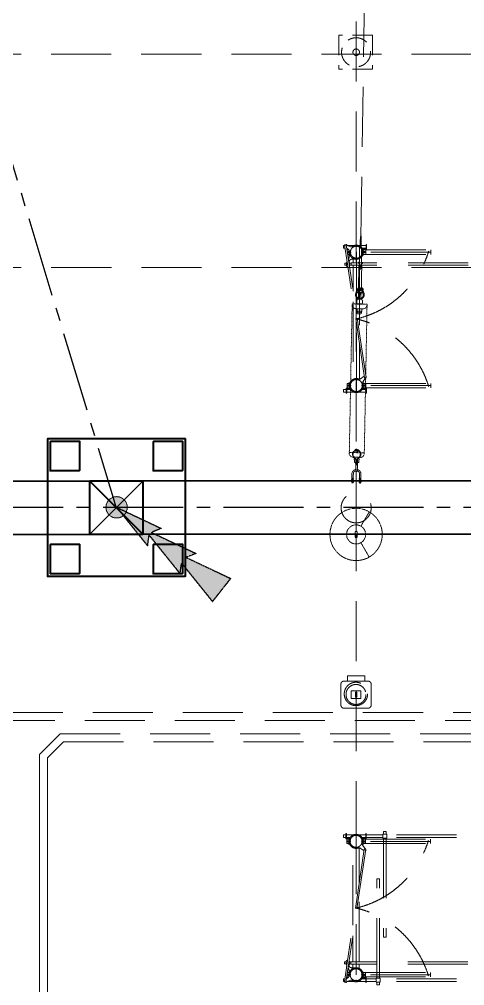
# Model space of a CAD drawing. Header units: millimetres. Extents: x 37084 to 180780, y -153145 to -16322.
# Drawn here: x 130868 to 139215, y -60704 to -42589 of the extents above; entities that cross this region are included whole.
import ezdxf

# ---------------------------------------------------------------- set-up
doc = ezdxf.new("R2010")
doc.units = ezdxf.units.MM
doc.header["$MEASUREMENT"] = 0
for name, pattern in [('CENTER2', [1.125, 0.75, -0.125, 0.125, -0.125]), ('DASHED2', [0.375, 0.25, -0.125]), ('HIDDEN', [0.375, 0.25, -0.125])]:
    doc.linetypes.add(name, pattern=pattern)
for name, color, linetype in [('1_Day dan', 5, 'Continuous'), ('1_Tuonglai', 6, 'HIDDEN'), ('DCL 3P-2ES', 7, 'Continuous'), ('Muong cap GD nay', 3, 'Continuous'), ('Muong cap tuong lai', 6, 'HIDDEN')]:
    doc.layers.add(name, color=color, linetype=linetype)
for name, color, linetype, lineweight in [('1_DayCS', 30, 'CENTER2', 25), ('1_KimCS', 30, 'CENTER2', 25), ('POST', 5, 'Continuous', 35)]:
    doc.layers.add(name, color=color, linetype=linetype, lineweight=lineweight)

# ---------------------------------------------------------------- blocks, each defined once
blk = doc.blocks.new('X220 NC')
at = {"color": 0, "linetype": 'ByBlock', "lineweight": -2, "ltscale": 4500}
for p, q in [((3752640, -136418), (3751640, -137418)), ((3751640, -136418), (3752640, -137418)), ((3751640, -153418), (3751640, -137418)), ((3752640, -153418), (3752640, -137418)), ((3752640, -153418), (3751640, -154418)), ((3751640, -153418), (3752640, -154418))]:
    blk.add_line(p, q, dxfattribs=at)
for points in [[(3753431, -138209), (3750849, -138209), (3750849, -135627), (3753431, -135627)], [(3750899, -135677), (3751449, -135677), (3751449, -136227), (3750899, -136227)], [(3753381, -135677), (3752831, -135677), (3752831, -136227), (3753381, -136227)], [(3751640, -137418), (3752640, -137418), (3752640, -136418), (3751640, -136418)], [(3752640, -137418), (3751640, -137418), (3751640, -136418), (3752640, -136418)], [(3750899, -138159), (3751449, -138159), (3751449, -137609), (3750899, -137609)], [(3753381, -138159), (3752831, -138159), (3752831, -137609), (3753381, -137609)], [(3753431, -152627), (3750849, -152627), (3750849, -155209), (3753431, -155209)], [(3750899, -152677), (3751449, -152677), (3751449, -153227), (3750899, -153227)], [(3753381, -152677), (3752831, -152677), (3752831, -153227), (3753381, -153227)], [(3751640, -154418), (3752640, -154418), (3752640, -153418), (3751640, -153418)], [(3751640, -153418), (3752640, -153418), (3752640, -154418), (3751640, -154418)], [(3752640, -153418), (3751640, -153418), (3751640, -154418), (3752640, -154418)], [(3750899, -155159), (3751449, -155159), (3751449, -154609), (3750899, -154609)], [(3753381, -155159), (3752831, -155159), (3752831, -154609), (3753381, -154609)]]:
    blk.add_lwpolyline(points, close=True, dxfattribs=at)
blk = doc.blocks.new('DAY')
at = {"lineweight": 20}
h = blk.add_hatch(color=0, dxfattribs=at)
edge = h.paths.add_edge_path()
edge.add_arc((0, 0), 200, 0, 360)
at = {"color": 0, "lineweight": 20}
blk.add_circle((0, 0), 200, dxfattribs=at)
blk = doc.blocks.new('ROD')
at = {"layer": '1_KimCS'}
h = blk.add_hatch(dxfattribs=at)
h.set_pattern_fill('ANGLE', color=6)
h.set_pattern_definition([(0, (0, 0), (0, 6.985), [5.08, -1.905]), (90, (0, 0), (-6.985, 4e-16), [5.08, -1.905])])
h.paths.add_polyline_path([(747, 1420), (1021, 2304), (1498, 2027), (865, 1351), (1065, 1351), (432, 676), (633, 676), (0, 0), (274, 884), (374, 710), (648, 1594)])
at = {"layer": '1_KimCS', "flags": 128}
for points in [[(747, 1420), (1021, 2304), (1498, 2027)], [(865, 1351), (1498, 2027), (1498, 2027)], [(374, 710), (648, 1594), (747, 1420)], [(432, 676), (1065, 1351), (865, 1351)], [(0, 0), (274, 884), (374, 710)], [(0, 0), (633, 676), (432, 676)]]:
    blk.add_lwpolyline(points, dxfattribs=at)
blk = doc.blocks.new('DCL 220kV 3 PHA 2l TD')
at = {"color": 0, "linetype": 'ByBlock', "lineweight": -2, "ltscale": 4500}
for p, q in [((367864, 19075), (367864, 15727)), ((367906, 19075), (367906, 15727)), ((365481, 18858), (365481, 15870)), ((365531, 18858), (365531, 15870)), ((368181, 18858), (368181, 15740)), ((368231, 18858), (368231, 15740)), ((365564, 15466), (365564, 16688)), ((365564, 16688), (365648, 16688)), ((365606, 16688), (365606, 15121)), ((365648, 15466), (365648, 16688)), ((368064, 15466), (368064, 16688)), ((368064, 16688), (368148, 16688)), ((368106, 16688), (368106, 15121)), ((368148, 15466), (368148, 16688)), ((365419, 15857), (365469, 15857)), ((365419, 15807), (365419, 15857)), ((365419, 15807), (365469, 15807)), ((365544, 15870), (365469, 15870)), ((365469, 15795), (365469, 15870)), ((365544, 15795), (365469, 15795)), ((365481, 15795), (365481, 15482)), ((365531, 15795), (365531, 15482)), ((365544, 15795), (365544, 15870)), ((365544, 15857), (367401, 15857)), ((365544, 15807), (367401, 15807)), ((367401, 15807), (367401, 15857)), ((366311, 15677), (366311, 15727)), ((368169, 15727), (366311, 15727)), ((368169, 15677), (366311, 15677)), ((367864, 15677), (367864, 15195)), ((367906, 15677), (367906, 15195)), ((368169, 15665), (368169, 15740)), ((368169, 15740), (368244, 15740)), ((368169, 15665), (368244, 15665)), ((368181, 15665), (368181, 15482)), ((368231, 15665), (368231, 15482)), ((368244, 15665), (368244, 15740)), ((368294, 15727), (368244, 15727)), ((368294, 15677), (368244, 15677)), ((368294, 15677), (368294, 15727)), ((365461, 15482), (365556, 15482)), ((365461, 15472), (365461, 15482)), ((365461, 15472), (365546, 15472)), ((365481, 15472), (365481, 15335)), ((365531, 15472), (365531, 15400)), ((365546, 15472), (365546, 15409)), ((365556, 15482), (365556, 15414)), ((365566, 15432), (365556, 15432)), ((365556, 15432), (365556, 15414)), ((365564, 15466), (365648, 15466)), ((365564, 15466), (365564, 15432)), ((365566, 15432), (365566, 15417)), ((365588, 15441), (365627, 15441)), ((365588, 15441), (365627, 15441)), ((365646, 15432), (365656, 15432)), ((365646, 15432), (365646, 15417)), ((365646, 15432), (365656, 15432)), ((365648, 15466), (365648, 15432)), ((365656, 15432), (365656, 15414)), ((365684, 15417), (365753, 15465)), ((365733, 15369), (365782, 15440)), ((365750, 15445), (365755, 15475)), ((365750, 15445), (367885, 15125)), ((365755, 15475), (367885, 15155)), ((368066, 15432), (368056, 15432)), ((368056, 15432), (368056, 15414)), ((368064, 15466), (368064, 15432)), ((368064, 15466), (368148, 15466)), ((368066, 15432), (368066, 15417)), ((368088, 15441), (368127, 15441)), ((368088, 15441), (368127, 15441)), ((368146, 15432), (368156, 15432)), ((368146, 15432), (368146, 15417)), ((368148, 15466), (368148, 15432)), ((368251, 15482), (368156, 15482)), ((368156, 15482), (368156, 15414)), ((368156, 15432), (368156, 15414)), ((368251, 15472), (368166, 15472)), ((368166, 15472), (368166, 15409)), ((368181, 15472), (368181, 15400)), ((368231, 15472), (368231, 15335)), ((368251, 15472), (368251, 15482)), ((365471, 15291), (368106, 15291)), ((365481, 15247), (365481, 15110)), ((367177, 15231), (365725, 15231)), ((366377, 15351), (365727, 15351)), ((367864, 15351), (366579, 15351)), ((367864, 15231), (367379, 15231)), ((367988, 15351), (367906, 15351)), ((367974, 15231), (367906, 15231)), ((367974, 15203), (367974, 15237)), ((367980, 15250), (367978, 15248)), ((368231, 15247), (368231, 15123)), ((365461, 15110), (365546, 15110)), ((365461, 15110), (365461, 15100)), ((365461, 15100), (365556, 15100)), ((365481, 15100), (365481, 15053)), ((365531, 15053), (365481, 15053)), ((365531, 15182), (365531, 15110)), ((365531, 15100), (365531, 15053)), ((365546, 15110), (365546, 15173)), ((365556, 15100), (365556, 15168)), ((365566, 15150), (365556, 15150)), ((365564, 15116), (365564, 15150)), ((365564, 15116), (365648, 15116)), ((365566, 15150), (365566, 15165)), ((365588, 15141), (365627, 15141)), ((365588, 15141), (365627, 15141)), ((365588, 15141), (365627, 15141)), ((365646, 15150), (365646, 15165)), ((365646, 15150), (365656, 15150)), ((365646, 15150), (365656, 15150)), ((365648, 15116), (365648, 15150)), ((365656, 15150), (365656, 15168)), ((367840, 15119), (367840, 15132)), ((367868, 15165), (367854, 15165)), ((367868, 15105), (367854, 15105)), ((367906, 15195), (367864, 15195)), ((367867, 15195), (367867, 15165)), ((367867, 15105), (367867, 15075)), ((367902, 15075), (367867, 15075)), ((367902, 15165), (367868, 15165)), ((367902, 15105), (367868, 15105)), ((367885, 15155), (368247, 15101)), ((367885, 15125), (368243, 15071)), ((367902, 15195), (367902, 15165)), ((367910, 15165), (367902, 15165)), ((367902, 15105), (367902, 15075)), ((367910, 15105), (367902, 15105)), ((367956, 15149), (367910, 15165)), ((367940, 15117), (367910, 15105)), ((367962, 15175), (367941, 15154)), ((367990, 15147), (367984, 15140)), ((368019, 15158), (368106, 15158)), ((368064, 15128), (368064, 15158)), ((368088, 15141), (368127, 15141)), ((368088, 15141), (368127, 15141)), ((368088, 15141), (368127, 15141)), ((368148, 15116), (368148, 15151)), ((368150, 15149), (368184, 15110)), ((368156, 15114), (368156, 15142)), ((368166, 15113), (368166, 15130)), ((368181, 15080), (368181, 15053)), ((368181, 15053), (368231, 15053)), ((368209, 15184), (368239, 15102)), ((368231, 15073), (368231, 15053)), ((368251, 15110), (368236, 15110)), ((368243, 15071), (368247, 15101)), ((368251, 15100), (368247, 15100)), ((368251, 15110), (368251, 15100))]:
    blk.add_line(p, q, dxfattribs=at)
for centre, radius in [((365606, 15291), 112), ((365606, 15441), 12), ((365606, 15403), 9), ((368106, 15291), 112), ((368106, 15441), 12), ((368106, 15403), 9), ((365494, 15291), 9), ((365719, 15291), 9), ((367994, 15291), 9), ((368219, 15291), 9), ((365606, 15141), 12), ((365606, 15178), 9), ((368106, 15141), 12), ((368106, 15178), 9)]:
    blk.add_circle(centre, radius, dxfattribs=at)
at = {"color": 2, "linetype": 'HIDDEN', "lineweight": 15, "ltscale": 4500}
for centre, start, end in [((365048, 14870), 13.098, 73.1314), ((368665, 14870), 106.8686, 166.902)]:
    blk.add_arc(centre, 1857, start, end, dxfattribs=at)
at = {"color": 0, "linetype": 'ByBlock', "lineweight": -2, "ltscale": 4500}
for centre, radius, start, end in [((365606, 15291), 132, 68.1391, 21.8608), ((365667, 15442), 30, 248.1391, 304.6296), ((365772, 15457), 17.5, 50.4684, 112.4745), ((368106, 15291), 132, 0, 180), ((365757, 15351), 30, 145.3704, 201.8608), ((368106, 15291), 132, 180, 277.3609), ((367989, 15237), 15, 135, 180), ((368106, 15291), 132, 323.6392, 0), ((367854, 15119), 14, 180, 270), ((367854, 15151), 14, 90, 135.0772), ((367951, 15135), 14, 35.5852, 69.8029), ((367934, 15203), 40, 315, 0), ((368019, 15118), 40, 90, 135), ((368127, 15130), 30, 40.8704, 97.3609), ((368237, 15195), 30, 143.6392, 200.1296), ((368225, 15089), 17.5, 230.4697, 292.4739)]:
    blk.add_arc(centre, radius, start, end, dxfattribs=at)
blk = doc.blocks.new('CVT 220kV')
at = {"color": 0, "linetype": 'ByBlock', "lineweight": -2, "ltscale": 4500}
for p, q in [((526187, 6559), (526574, 6559)), ((526029, 6438), (526029, 6112)), ((526127, 6438), (526029, 6438)), ((526127, 6051), (526127, 6498)), ((526309, 6364), (526308, 6363)), ((526308, 6186), (526308, 6363)), ((526309, 6364), (526453, 6364)), ((526453, 6363), (526453, 6364)), ((526453, 6363), (526453, 6186)), ((526635, 6498), (526635, 6051)), ((526309, 6185), (526308, 6186)), ((526453, 6185), (526309, 6185)), ((526331, 6287), (526331, 6286)), ((526331, 6287), (526429, 6287)), ((526331, 6264), (526331, 6286)), ((526331, 6264), (526331, 6264)), ((526429, 6264), (526331, 6264)), ((526429, 6286), (526429, 6287)), ((526429, 6286), (526429, 6264)), ((526429, 6264), (526429, 6264)), ((526453, 6186), (526453, 6185)), ((526029, 6112), (526127, 6112)), ((526574, 5990), (526187, 5990))]:
    blk.add_line(p, q, dxfattribs=at)
for centre, radius in [((526367, 6273), 219), ((526377, 6274), 187)]:
    blk.add_circle(centre, radius, dxfattribs=at)
for centre, start, end in [((526187, 6498), 90, 180), ((526574, 6498), 0, 90), ((526187, 6051), 180, 270), ((526574, 6051), 270, 0)]:
    blk.add_arc(centre, 60.5, start, end, dxfattribs=at)
blk.add_point((526377, 6274), dxfattribs=at)
blk = doc.blocks.new('CSV220')
at = {"color": 0, "linetype": 'ByBlock', "lineweight": -2}
for p, q in [((532542, 22392), (532280, 22544)), ((532853, 22391), (533116, 22544)), ((532642, 22281), (532642, 22322)), ((532642, 22322), (532643, 22322)), ((532643, 22322), (532752, 22322)), ((532697, 22322), (532697, 22281)), ((532752, 22322), (532752, 22322)), ((532752, 22281), (532752, 22322)), ((532642, 22281), (532643, 22281)), ((532643, 22281), (532752, 22281)), ((532699, 22122), (532699, 21816)), ((532752, 22281), (532752, 22281))]:
    blk.add_line(p, q, dxfattribs=at)
for radius in [490, 179]:
    blk.add_circle((532697, 22301), radius, dxfattribs=at)
blk = doc.blocks.new('DS 3P0ES 220')
at = {"color": 0, "linetype": 'ByBlock', "lineweight": -2, "ltscale": 4500}
for p, q in [((-1048, 455), (-1048, -2893)), ((-1006, 455), (-1006, -2893)), ((-1291, -3154), (-1291, -1932)), ((-1207, -1932), (-1291, -1932)), ((-1249, -1932), (-1249, -3499)), ((-1207, -3154), (-1207, -1932)), ((1210, -3154), (1210, -1932)), ((1294, -1932), (1210, -1932)), ((1251, -1932), (1251, -3499)), ((1294, -3154), (1294, -1932)), ((-1048, -2943), (-1048, -3425)), ((-1006, -2943), (-1006, -3425)), ((-1393, -3138), (-1299, -3138)), ((-1393, -3148), (-1393, -3138)), ((-1393, -3148), (-1309, -3148)), ((-1373, -3148), (-1373, -3285)), ((-1323, -3148), (-1323, -3220)), ((-1309, -3148), (-1309, -3211)), ((-1289, -3188), (-1299, -3188)), ((-1299, -3188), (-1299, -3206)), ((-1299, -3138), (-1299, -3206)), ((-1291, -3154), (-1291, -3188)), ((-1207, -3154), (-1291, -3154)), ((-1289, -3188), (-1289, -3203)), ((-1230, -3179), (-1269, -3179)), ((-1230, -3179), (-1269, -3179)), ((-1208, -3188), (-1198, -3188)), ((-1208, -3188), (-1208, -3203)), ((-1207, -3154), (-1207, -3188)), ((-1198, -3188), (-1198, -3206)), ((1103, -3145), (-1027, -3465)), ((1108, -3175), (-1027, -3495)), ((1125, -3251), (1076, -3180)), ((1108, -3175), (1103, -3145)), ((1174, -3203), (1105, -3155)), ((1212, -3188), (1202, -3188)), ((1212, -3188), (1202, -3188)), ((1202, -3188), (1202, -3206)), ((1294, -3154), (1210, -3154)), ((1210, -3154), (1210, -3188)), ((1212, -3188), (1212, -3203)), ((1270, -3179), (1231, -3179)), ((1270, -3179), (1231, -3179)), ((1292, -3188), (1301, -3188)), ((1292, -3188), (1292, -3203)), ((1294, -3154), (1294, -3188)), ((1301, -3138), (1301, -3206)), ((1396, -3138), (1301, -3138)), ((1301, -3188), (1301, -3206)), ((1311, -3148), (1311, -3211)), ((1396, -3148), (1311, -3148)), ((1326, -3148), (1326, -3220)), ((1376, -3148), (1376, -3285)), ((1396, -3148), (1396, -3138)), ((-1351, -3436), (-1381, -3518)), ((-1373, -3373), (-1373, -3497)), ((1387, -3329), (-1249, -3329)), ((-1130, -3269), (-1048, -3269)), ((-1123, -3370), (-1120, -3372)), ((-1116, -3417), (-1116, -3383)), ((-1116, -3389), (-1048, -3389)), ((-1048, -3425), (-1006, -3425)), ((-1044, -3425), (-1044, -3455)), ((-1009, -3425), (-1009, -3455)), ((-1006, -3269), (279, -3269)), ((-1006, -3389), (-521, -3389)), ((-319, -3389), (1133, -3389)), ((481, -3269), (1131, -3269)), ((1326, -3438), (1326, -3510)), ((1376, -3373), (1376, -3510)), ((-1393, -3510), (-1393, -3520)), ((-1393, -3510), (-1378, -3510)), ((-1393, -3520), (-1389, -3520)), ((-1027, -3465), (-1390, -3519)), ((-1385, -3549), (-1390, -3519)), ((-1027, -3495), (-1385, -3549)), ((-1373, -3547), (-1373, -3567)), ((-1323, -3567), (-1373, -3567)), ((-1292, -3471), (-1326, -3510)), ((-1323, -3540), (-1323, -3567)), ((-1309, -3507), (-1309, -3490)), ((-1299, -3506), (-1299, -3478)), ((-1291, -3504), (-1291, -3469)), ((-1230, -3479), (-1269, -3479)), ((-1230, -3479), (-1269, -3479)), ((-1230, -3479), (-1269, -3479)), ((-1161, -3461), (-1249, -3461)), ((-1207, -3492), (-1207, -3461)), ((-1133, -3473), (-1126, -3480)), ((-1104, -3445), (-1083, -3466)), ((-1098, -3471), (-1052, -3455)), ((-1082, -3503), (-1052, -3515)), ((-1052, -3455), (-1044, -3455)), ((-1052, -3515), (-1044, -3515)), ((-1044, -3455), (-1010, -3455)), ((-1044, -3515), (-1044, -3545)), ((-1044, -3515), (-1010, -3515)), ((-1044, -3545), (-1009, -3545)), ((-1010, -3455), (-996, -3455)), ((-1010, -3515), (-996, -3515)), ((-1009, -3515), (-1009, -3545)), ((-982, -3501), (-982, -3488)), ((1202, -3470), (1202, -3452)), ((1212, -3470), (1202, -3470)), ((1212, -3470), (1202, -3470)), ((1210, -3504), (1210, -3470)), ((1294, -3504), (1210, -3504)), ((1212, -3470), (1212, -3455)), ((1270, -3479), (1231, -3479)), ((1270, -3479), (1231, -3479)), ((1270, -3479), (1231, -3479)), ((1292, -3470), (1292, -3455)), ((1292, -3470), (1301, -3470)), ((1294, -3504), (1294, -3470)), ((1301, -3520), (1301, -3452)), ((1396, -3520), (1301, -3520)), ((1311, -3510), (1311, -3447)), ((1396, -3510), (1311, -3510)), ((1326, -3520), (1326, -3567)), ((1326, -3567), (1376, -3567)), ((1376, -3520), (1376, -3567)), ((1396, -3510), (1396, -3520))]:
    blk.add_line(p, q, dxfattribs=at)
for centre, radius in [((-1249, -3329), 112), ((-1249, -3179), 12), ((-1249, -3217), 9), ((1251, -3329), 112), ((1251, -3179), 12), ((1251, -3217), 9), ((-1361, -3329), 9), ((-1249, -3442), 9), ((-1136, -3329), 9), ((1139, -3329), 9), ((1251, -3442), 9), ((1364, -3329), 9), ((-1249, -3479), 12), ((1251, -3479), 12)]:
    blk.add_circle(centre, radius, dxfattribs=at)
at = {"color": 2, "linetype": 'HIDDEN', "lineweight": 15, "ltscale": 4500}
for centre, start, end in [((-1807, -3750), 13.098, 73.1314), ((1810, -3750), 106.8686, 166.902)]:
    blk.add_arc(centre, 1857, start, end, dxfattribs=at)
at = {"color": 0, "linetype": 'ByBlock', "lineweight": -2, "ltscale": 4500}
for centre, radius, start, end in [((-1249, -3329), 132, 0, 180), ((1086, -3163), 17.5, 67.5255, 129.5316), ((1251, -3329), 132, 158.1392, 111.8609), ((1101, -3268), 30, 338.1392, 34.6296), ((1191, -3178), 30, 235.3704, 291.8609), ((-1249, -3329), 132, 180, 216.3608), ((-1379, -3425), 30, 339.8704, 36.3608), ((-1249, -3329), 132, 262.6391, 0), ((-1131, -3383), 15, 360, 45), ((-1076, -3417), 40, 180, 225), ((-1368, -3531), 17.5, 247.5261, 309.5303), ((-1269, -3490), 30, 82.6391, 139.1296), ((-1161, -3501), 40, 45, 90), ((-1093, -3485), 14, 110.1971, 144.4148), ((-996, -3469), 14, 44.9228, 90), ((-996, -3501), 14, 270, 0)]:
    blk.add_arc(centre, radius, start, end, dxfattribs=at)
blk = doc.blocks.new('DZ220')
at = {"color": 0, "linetype": 'ByBlock', "lineweight": -2, "ltscale": 4500}
blk.add_circle((1278461, 360857, 0), 282, dxfattribs=at)
at = {"layer": '1_Day dan', "color": 0, "linetype": 'ByBlock', "lineweight": -2, "ltscale": 4500}
blk.add_line((1278461, 354605, 0), (1278461, 360358, 0), dxfattribs=at)
at = {"layer": '1_Tuonglai', "color": 1, "linetype": 'DASHED2', "lineweight": 20, "ltscale": 4500}
blk.add_line((1278463, 360413, 0), (1278461, 373404, 0), dxfattribs=at)
at = {"layer": '1_Tuonglai', "color": 1, "linetype": 'DASHED2', "lineweight": 20, "ltscale": 1500}
for p, q in [((1278136, 369720, 0), (1278135, 369719, 0)), ((1278135, 369719, 0), (1278135, 369079, 0)), ((1278770, 369720, 0), (1278136, 369720, 0)), ((1278770, 369720, 0), (1278770, 369719, 0)), ((1278770, 369719, 0), (1278770, 369079, 0)), ((1278135, 369079, 0), (1278136, 369078, 0)), ((1278770, 369078, 0), (1278136, 369078, 0)), ((1278770, 369079, 0), (1278770, 369078, 0))]:
    blk.add_line(p, q, dxfattribs=at)
for centre, radius in [((1278460, 369397, 0), 272), ((1278462, 369398, 0), 61.1)]:
    blk.add_circle(centre, radius, dxfattribs=at)
at = {"color": 0, "linetype": 'ByBlock', "lineweight": -2, "ltscale": 4500, "extrusion": (0, 0, -1), "xscale": -1, "zscale": -1, "rotation": 90}
for name, p in [('CSV220', (-1256159, 893055, 0)), ('CVT 220kV', (-1272184, 883735, 0))]:
    blk.add_blockref(name, p, dxfattribs=at)
at = {"layer": '1_Tuonglai', "color": 1, "linetype": 'DASHED2', "lineweight": 20, "rotation": 270}
blk.add_blockref('DS 3P0ES 220', (1281794, 364400, 0), dxfattribs=at)
at = {"layer": 'DCL 3P-2ES', "color": 0, "linetype": 'ByBlock', "lineweight": -2, "ltscale": 4500, "extrusion": (0, 0, -1), "xscale": -1, "zscale": -1, "rotation": 90}
blk.add_blockref('DCL 220kV 3 PHA 2l TD', (-1263169, 720210), dxfattribs=at)
blk = doc.blocks.new('KK')
at = {"color": 0, "linetype": 'ByBlock', "lineweight": 20, "ltscale": 1000}
for p, q in [((3216.5, 1242.3), (3222.4, 1244.1)), ((3216.8, 1251.1), (3222.4, 1249)), ((3217, 1241.3), (3222.7, 1243.2)), ((3217.2, 1252), (3222.7, 1249.9)), ((3221.9, 1249.2), (3221.9, 1246.6)), ((3221.9, 1244), (3221.9, 1246.6)), ((3223.1, 1247.8), (3222, 1247.8)), ((3222.3, 1250.6), (3222.8, 1250.6)), ((3222.3, 1247.8), (3222.4, 1248)), ((3222.4, 1247.5), (3222.3, 1247.8)), ((3222.3, 1245.4), (3222.4, 1245.1)), ((3222.3, 1242.6), (3222.8, 1242.6)), ((3222.7, 1248), (3222.4, 1248)), ((3222.7, 1245.1), (3222.4, 1245.1)), ((3222.6, 1247.1), (3222.6, 1248.4)), ((3222.6, 1246.1), (3222.6, 1244.7)), ((3222.7, 1248), (3222.8, 1247.8)), ((3222.8, 1247.8), (3222.7, 1247.5)), ((3222.7, 1245.1), (3222.8, 1245.4)), ((3223.2, 1250.2), (3223.2, 1246.6)), ((3223.2, 1243), (3223.2, 1246.6))]:
    blk.add_line(p, q, dxfattribs=at)
for centre, radius in [((3222.6, 1243.7), 0.455), ((3222.6, 1247.8), 0.25), ((3222.6, 1245.4), 0.25)]:
    blk.add_circle(centre, radius, dxfattribs=at)
for centre, radius, start, end in [((3215.2, 1246.7), 5.68, 68.8222, 288.3547), ((3215.2, 1246.8), 4.62, 70.0325, 286.7401), ((3207.2, 1246.9), 11.1, 337.5955, 20.6359), ((3222.3, 1250.2), 0.379, 90, 180), ((3222.3, 1243), 0.379, 180, 270), ((3222.6, 1249.5), 0.455, 68.8222, 250.0325), ((3222.6, 1249.5), 0.455, 250.0325, 68.8222), ((3222.8, 1250.2), 0.379, 0, 90), ((3222.8, 1243), 0.379, 270, 0)]:
    blk.add_arc(centre, radius, start, end, dxfattribs=at)
blk = doc.blocks.new('Su neo 220kV')
at = {"color": 0, "linetype": 'ByBlock', "lineweight": -2}
for p, q in [((389989, 32294), (389981, 32286)), ((390179, 32294), (389989, 32294)), ((390179, 32277), (389989, 32277)), ((390008, 32294), (389990, 32277)), ((390026, 32294), (390009, 32277)), ((390045, 32294), (390027, 32277)), ((390063, 32294), (390046, 32277)), ((390082, 32294), (390064, 32277)), ((390100, 32294), (390083, 32277)), ((390119, 32294), (390101, 32277)), ((390137, 32294), (390120, 32277)), ((390156, 32294), (390138, 32277)), ((390174, 32294), (390157, 32277)), ((390179, 32281), (390175, 32277)), ((390179, 32277), (390179, 32293)), ((390513, 32304), (390186, 32304)), ((390513, 32266), (390186, 32266)), ((390462, 32304), (390462, 32312)), ((390462, 32304), (390462, 32312)), ((390462, 32304), (390500, 32304)), ((390462, 32266), (390462, 32258)), ((390462, 32266), (390462, 32258)), ((390462, 32266), (390500, 32266)), ((390481, 32316), (390467, 32316)), ((390481, 32316), (390467, 32316)), ((390481, 32316), (390467, 32316)), ((390481, 32316), (390467, 32316)), ((390481, 32254), (390467, 32254)), ((390481, 32254), (390467, 32254)), ((390481, 32254), (390467, 32254)), ((390481, 32254), (390467, 32254)), ((390471, 32304), (390471, 32312)), ((390471, 32304), (390471, 32312)), ((390471, 32304), (390471, 32312)), ((390471, 32304), (390471, 32312)), ((390471, 32266), (390471, 32258)), ((390471, 32266), (390471, 32258)), ((390471, 32266), (390471, 32258)), ((390471, 32266), (390471, 32258)), ((390471, 32242), (390471, 32254)), ((390475, 32266), (390487, 32266)), ((390486, 32251), (390475, 32251)), ((390486, 32248), (390475, 32248)), ((390481, 32316), (390495, 32316)), ((390481, 32316), (390495, 32316)), ((390481, 32316), (390495, 32316)), ((390481, 32316), (390495, 32316)), ((390481, 32254), (390495, 32254)), ((390481, 32254), (390495, 32254)), ((390481, 32254), (390495, 32254)), ((390481, 32254), (390495, 32254)), ((390491, 32304), (390491, 32312)), ((390491, 32304), (390491, 32312)), ((390491, 32304), (390491, 32312)), ((390491, 32304), (390491, 32312)), ((390491, 32266), (390491, 32258)), ((390491, 32266), (390491, 32258)), ((390491, 32266), (390491, 32258)), ((390491, 32242), (390491, 32254)), ((390500, 32304), (390500, 32312)), ((390500, 32304), (390500, 32312)), ((390500, 32304), (390500, 32312)), ((390500, 32304), (390500, 32312)), ((390500, 32266), (390500, 32258)), ((390500, 32266), (390500, 32258)), ((390500, 32266), (390500, 32258)), ((390500, 32266), (390500, 32258)), ((390513, 32304), (390513, 32266)), ((390535, 32294), (390513, 32294)), ((390535, 32276), (390513, 32276)), ((390553, 32294), (390526, 32294)), ((390553, 32276), (390526, 32276)), ((390530, 32308), (390552, 32305)), ((390530, 32303), (390552, 32301)), ((390530, 32262), (390553, 32266)), ((390531, 32268), (390553, 32270)), ((390941, 32312), (390536, 32312)), ((390941, 32258), (390536, 32258)), ((390563, 32285), (390574, 32300)), ((390574, 32270), (390563, 32285)), ((390564, 32285), (390574, 32299)), ((390574, 32271), (390564, 32285)), ((390584, 32300), (390574, 32300)), ((390584, 32299), (390574, 32299)), ((390584, 32271), (390574, 32271)), ((390584, 32270), (390574, 32270)), ((390595, 32285), (390584, 32300)), ((390594, 32285), (390584, 32299)), ((390584, 32270), (390595, 32285)), ((390584, 32271), (390594, 32285)), ((390946, 32304), (390946, 32309)), ((390946, 32263), (390946, 32267)), ((390981, 32263), (390946, 32263)), ((390946, 32261), (390946, 32248)), ((390954, 32243), (390948, 32246)), ((390953, 32304), (390953, 32297)), ((390953, 32276), (390953, 32294)), ((390953, 32267), (390953, 32273)), ((390974, 32317), (390954, 32317)), ((390954, 32304), (390954, 32309)), ((390954, 32297), (390954, 32294)), ((390954, 32287), (390954, 32283)), ((390954, 32276), (390954, 32273)), ((390954, 32248), (390954, 32261)), ((390974, 32304), (390974, 32309)), ((390974, 32294), (390974, 32297)), ((390974, 32283), (390974, 32287)), ((390974, 32273), (390974, 32276)), ((390974, 32248), (390974, 32261)), ((390974, 32243), (390980, 32246)), ((390975, 32304), (390975, 32297)), ((390975, 32287), (390975, 32294)), ((390975, 32276), (390975, 32283)), ((390975, 32267), (390975, 32273)), ((390981, 32304), (390981, 32309)), ((390998, 32306), (390981, 32306)), ((390981, 32263), (390981, 32267)), ((390998, 32264), (390981, 32264)), ((390981, 32261), (390981, 32248)), ((391067, 32312), (390998, 32312)), ((390998, 32312), (390998, 32258)), ((391067, 32258), (390998, 32258)), ((391048, 32300), (391037, 32285)), ((391037, 32285), (391048, 32270)), ((391048, 32299), (391038, 32285)), ((391038, 32285), (391048, 32271)), ((391058, 32300), (391048, 32300)), ((391058, 32299), (391048, 32299)), ((391058, 32271), (391048, 32271)), ((391058, 32270), (391048, 32270)), ((391053, 32306), (391158, 32306)), ((391053, 32264), (391158, 32264)), ((391058, 32300), (391069, 32285)), ((391058, 32299), (391068, 32285)), ((391068, 32285), (391058, 32271)), ((391069, 32285), (391058, 32270)), ((391079, 32306), (391079, 32264)), ((391149, 32306), (391157, 32306)), ((391157, 32299), (391157, 32285)), ((391157, 32299), (391157, 32285)), ((391194, 32336), (391237, 32336)), ((391248, 32325), (391248, 32245)), ((391339, 32315), (391339, 32255)), ((391379, 32332), (391364, 32332)), ((391379, 32332), (391394, 32326)), ((391384, 32306), (391384, 32265)), ((391384, 32305), (391384, 32265)), ((391394, 32326), (391427, 32326)), ((391394, 32315), (391403, 32315)), ((391394, 32255), (391403, 32255)), ((391437, 32316), (391437, 32254)), ((394038, 32270), (393995, 32270)), ((394038, 32300), (393996, 32300)), ((394111, 32341), (394163, 32287)), ((394111, 32234), (394156, 32283)), ((394123, 32229), (394164, 32272)), ((394125, 32342), (394178, 32292)), ((394165, 32333), (394150, 32333)), ((394162, 32303), (394249, 32303)), ((394162, 32268), (394249, 32268)), ((394165, 32333), (394180, 32327)), ((394180, 32327), (394213, 32327)), ((394203, 32292), (394232, 32292)), ((394203, 32279), (394232, 32279)), ((394223, 32317), (394223, 32254)), ((394377, 32300), (394223, 32300)), ((394377, 32270), (394223, 32270)), ((394232, 32300), (394232, 32270)), ((394249, 32303), (394249, 32268)), ((394257, 32270), (394257, 32300)), ((394524, 32369), (394436, 32369)), ((394524, 32343), (394436, 32343)), ((394524, 32371), (394524, 32341)), ((394531, 32371), (394524, 32371)), ((394531, 32341), (394524, 32341)), ((394531, 32371), (394531, 32341)), ((394532, 32367), (394531, 32367)), ((394532, 32345), (394531, 32345)), ((394532, 32375), (394532, 32337)), ((394535, 32337), (394535, 32375)), ((394545, 32367), (394535, 32367)), ((394545, 32345), (394535, 32345)), ((394545, 32375), (394545, 32337)), ((394548, 32337), (394548, 32375)), ((394549, 32367), (394548, 32367)), ((394549, 32345), (394548, 32345)), ((394549, 32373), (394549, 32339)), ((394568, 32376), (394551, 32376)), ((394551, 32370), (394551, 32370)), ((394551, 32370), (394568, 32370)), ((394551, 32356), (394568, 32356)), ((394551, 32343), (394551, 32343)), ((394551, 32343), (394568, 32343)), ((394551, 32336), (394568, 32336)), ((394566, 32336), (394553, 32336)), ((394572, 32356), (394568, 32356)), ((394590, 32376), (394572, 32376)), ((394589, 32370), (394572, 32370)), ((394589, 32356), (394572, 32356)), ((394589, 32343), (394572, 32343)), ((394572, 32336), (394590, 32336)), ((394589, 32370), (394601, 32370)), ((394589, 32343), (394602, 32343)), ((394591, 32339), (394591, 32373)), ((394592, 32343), (394591, 32343)), ((394594, 32366), (394594, 32347)), ((394596, 32366), (394596, 32347)), ((394599, 32366), (394599, 32347)), ((390491, 32242), (390471, 32242)), ((390486, 32246), (390474, 32246)), ((390974, 32243), (390954, 32243)), ((390954, 32228), (390954, 32243)), ((390974, 32228), (390954, 32228)), ((390964, 32226), (390954, 32228)), ((390955, 32228), (390955, 32243)), ((390974, 32228), (390964, 32226)), ((390973, 32228), (390973, 32243)), ((390974, 32228), (390974, 32243)), ((391194, 32234), (391237, 32234)), ((391194, 32234), (391237, 32234)), ((391379, 32238), (391364, 32238)), ((391379, 32238), (391394, 32244)), ((391394, 32244), (391427, 32244)), ((394165, 32239), (394150, 32239)), ((394165, 32239), (394181, 32245)), ((394181, 32245), (394213, 32245)), ((394524, 32226), (394436, 32226)), ((394524, 32201), (394436, 32201)), ((394524, 32229), (394524, 32198)), ((394531, 32229), (394524, 32229)), ((394531, 32198), (394524, 32198)), ((394531, 32229), (394531, 32198)), ((394532, 32224), (394531, 32224)), ((394532, 32203), (394531, 32203)), ((394532, 32233), (394532, 32194)), ((394535, 32194), (394535, 32233)), ((394545, 32224), (394535, 32224)), ((394545, 32203), (394535, 32203)), ((394545, 32233), (394545, 32194)), ((394548, 32194), (394548, 32233)), ((394549, 32224), (394548, 32224)), ((394549, 32203), (394548, 32203)), ((394549, 32230), (394549, 32196)), ((394568, 32234), (394551, 32234)), ((394551, 32227), (394551, 32227)), ((394551, 32227), (394568, 32227)), ((394551, 32200), (394551, 32200)), ((394551, 32200), (394568, 32200)), ((394551, 32193), (394568, 32193)), ((394552, 32213), (394568, 32213)), ((394590, 32234), (394572, 32234)), ((394589, 32227), (394572, 32227)), ((394589, 32213), (394572, 32213)), ((394572, 32193), (394590, 32193)), ((394589, 32200), (394573, 32200)), ((394589, 32227), (394601, 32227)), ((394589, 32200), (394602, 32200)), ((394591, 32196), (394591, 32230)), ((394592, 32200), (394591, 32200)), ((394594, 32223), (394594, 32205)), ((394596, 32223), (394596, 32205)), ((394599, 32223), (394599, 32205))]:
    blk.add_line(p, q, dxfattribs=at)
at = {"color": 0, "linetype": 'ByBlock', "lineweight": -2, "ltscale": 0.2}
for p, q in [((391252, 32425), (394037, 32426)), ((391252, 32145), (394037, 32145))]:
    blk.add_line(p, q, dxfattribs=at)
at = {"color": 0, "linetype": 'ByBlock', "lineweight": -2, "ltscale": 6}
for p, q in [((391252, 32145), (391252, 32425)), ((391339, 32336), (391339, 32235)), ((394038, 32145), (394038, 32426)), ((394125, 32336), (394125, 32235))]:
    blk.add_line(p, q, dxfattribs=at)
at = {"color": 0, "linetype": 'ByBlock', "lineweight": -2}
for centre, radius in [((391053, 32285), 9.1), ((394570, 32285), 4.08)]:
    blk.add_circle(centre, radius, dxfattribs=at)
for centre, radius, start, end in [((389990, 32285), 8.97, 83.2201, 276.7993), ((390190, 32293), 11.2, 108.9519, 178.2284), ((390190, 32277), 11.2, 181.7909, 251.0674), ((390467, 32312), 4.24, 90.0097, 180.0097), ((390467, 32312), 4.24, 90.0097, 180.0097), ((390467, 32312), 4.24, 90.0097, 180.0097), ((390467, 32312), 4.24, 90.0097, 180.0097), ((390467, 32258), 4.24, 180.0097, 270.0097), ((390467, 32258), 4.24, 180.0097, 270.0097), ((390467, 32258), 4.24, 180.0097, 270.0097), ((390467, 32258), 4.24, 180.0097, 270.0097), ((390467, 32312), 4.24, 0.0097, 90.0097), ((390467, 32258), 4.24, 270.0097, 0.0097), ((390467, 32258), 4.24, 270.0097, 0.0097), ((390467, 32258), 4.24, 270.0097, 0.0097), ((390467, 32258), 4.24, 270.0097, 0.0097), ((390475, 32312), 4.24, 90.0097, 180.0097), ((390475, 32312), 4.24, 90.0097, 180.0097), ((390475, 32312), 4.24, 90.0097, 180.0097), ((390475, 32312), 4.24, 90.0097, 180.0097), ((390475, 32258), 4.24, 180.0097, 270.0097), ((390475, 32258), 4.24, 180.0097, 270.0097), ((390475, 32258), 4.24, 180.0097, 270.0097), ((390475, 32258), 4.24, 180.0097, 270.0097), ((390487, 32312), 4.24, 0.0097, 90.0097), ((390487, 32312), 4.24, 0.0097, 90.0097), ((390487, 32312), 4.24, 0.0097, 90.0097), ((390487, 32312), 4.24, 0.0097, 90.0097), ((390487, 32258), 4.24, 270.0097, 0.0097), ((390487, 32258), 4.24, 270.0097, 0.0097), ((390487, 32258), 4.24, 270.0097, 0.0097), ((390487, 32258), 4.24, 270.0097, 0.0097), ((390495, 32312), 4.24, 90.0097, 180.0097), ((390495, 32258), 4.24, 180.0097, 270.0097), ((390495, 32312), 4.24, 0.0097, 90.0097), ((390495, 32312), 4.24, 0.0097, 90.0097), ((390495, 32312), 4.24, 0.0097, 90.0097), ((390495, 32312), 4.24, 0.0097, 90.0097), ((390495, 32258), 4.24, 270.0097, 0.0097), ((390495, 32258), 4.24, 270.0097, 0.0097), ((390495, 32258), 4.24, 270.0097, 0.0097), ((390495, 32258), 4.24, 270.0097, 0.0097), ((390561, 32285), 37, 132.5981, 166.494), ((390561, 32285), 37, 193.5254, 227.4212), ((390550, 32292), 12.8, 17.0386, 78.6978), ((390549, 32288), 13.5, 34.9285, 74.551), ((390550, 32321), 27.6, 274.8558, 310.7935), ((390550, 32249), 27.6, 49.2258, 85.1635), ((390549, 32283), 13.5, 285.4683, 321.293), ((390550, 32278), 12.8, 281.3215, 339.1052), ((390579, 32285), 18.6, 0.0097, 125.2277), ((390579, 32285), 18.6, 234.7917, 0.0097), ((390916, 32285), 37, 312.5981, 47.4212), ((390954, 32309), 7.79, 90.0097, 180.0097), ((390964, 32299), 13.6, 44.2523, 135.767), ((390974, 32309), 7.79, 0.0097, 90.0097), ((391053, 32285), 21.3, 90.0097, 270.0097), ((391042, 32285), 36.8, 312.4938, 47.5255), ((391194, 32299), 37.1, 90.0097, 180.0097), ((391194, 32271), 37.1, 180.0097, 270.0097), ((391233, 32322), 15.1, 14.6167, 73.0415), ((391394, 32306), 9.89, 90.0097, 180.0097), ((391394, 32265), 9.89, 180.0097, 270.0097), ((391395, 32299), 18.8, 4.2903, 63.927), ((391395, 32272), 18.8, 296.1279, 353.6992), ((391427, 32316), 9.89, 0.0097, 90.0097), ((391427, 32254), 9.89, 270.0097, 0.0097), ((394067, 32286), 80, 43.8776, 313.9667), ((394069, 32287), 68, 51.9426, 308.0767), ((394193, 32212), 80.8, 82.9605, 117.8414), ((394196, 32214), 66.1, 83.3246, 118.4573), ((394213, 32317), 9.89, 0.0097, 90.0097), ((394213, 32254), 9.89, 270.0097, 0.0097), ((394245, 32285), 18.9, 306.7454, 53.2699), ((394436, 32286), 83.1, 89.7391, 171.639), ((394436, 32284), 83.1, 187.6487, 270.2802), ((394378, 32285), 15.2, 266.6816, 93.8687), ((394435, 32286), 56.9, 89.4115, 168.3858), ((394435, 32283), 56.8, 190.5461, 270.6141), ((394534, 32375), 1.54, 17.8251, 167.1896), ((394534, 32337), 1.5, 192.0111, 353.0036), ((394546, 32375), 1.54, 17.8251, 167.1896), ((394546, 32337), 1.5, 192.0111, 353.0036), ((394553, 32373), 3.76, 121.1263, 240.6714), ((394562, 32363), 12.4, 147.6617, 214.8887), ((394562, 32349), 12.4, 145.1306, 212.3576), ((394553, 32339), 3.76, 119.348, 238.893), ((394565, 32373), 4.57, 314.6593, 45.36), ((394552, 32363), 18, 337.5943, 22.425), ((394552, 32349), 18, 337.5943, 22.425), ((394565, 32339), 4.57, 314.6593, 45.36), ((394575, 32373), 4.57, 134.6593, 225.36), ((394589, 32363), 18, 157.5943, 202.425), ((394589, 32349), 18, 157.5943, 202.425), ((394575, 32339), 4.57, 134.6593, 225.36), ((394588, 32373), 3.76, 299.348, 58.893), ((394579, 32363), 12.4, 325.1306, 32.3576), ((394579, 32349), 12.4, 327.6617, 34.8887), ((394588, 32339), 3.76, 301.1263, 60.6714), ((394587, 32356), 20.3, 317.9162, 42.9776), ((391238, 32244), 9.82, 267.7488, 4.6317), ((394534, 32232), 1.54, 17.8251, 167.1896), ((394534, 32195), 1.5, 192.0111, 353.0036), ((394546, 32232), 1.54, 17.8251, 167.1896), ((394546, 32195), 1.5, 192.0111, 353.0036), ((394553, 32230), 3.76, 121.1263, 240.6714), ((394562, 32221), 12.4, 147.6617, 214.8887), ((394562, 32206), 12.4, 145.1306, 212.3576), ((394553, 32196), 3.76, 119.348, 238.893), ((394565, 32230), 4.57, 314.6593, 45.36), ((394552, 32220), 18, 337.5943, 22.425), ((394552, 32207), 18, 337.5943, 22.425), ((394565, 32196), 4.57, 314.6593, 45.36), ((394575, 32230), 4.57, 134.6593, 225.36), ((394589, 32220), 18, 157.5943, 202.425), ((394589, 32207), 18, 157.5943, 202.425), ((394575, 32196), 4.57, 134.6593, 225.36), ((394588, 32230), 3.76, 299.348, 58.893), ((394579, 32221), 12.4, 325.1306, 32.3576), ((394579, 32206), 12.4, 327.6617, 34.8887), ((394588, 32196), 3.76, 301.1263, 60.6714), ((394587, 32213), 20.3, 317.9162, 42.9776)]:
    blk.add_arc(centre, radius, start, end, dxfattribs=at)
at = {"color": 0, "linetype": 'ByBlock', "lineweight": -2, "ltscale": 0.2}
for centre, radius, start, end in [((390535, 32282), 27.7, 119.3384, 141.9802), ((390535, 32288), 27.7, 218.2998, 242.0674), ((390532, 32290), 13, 98.1622, 161.9101), ((390532, 32281), 13, 199.428, 263.2436), ((390528, 32294), 14, 82.8874, 119.3384), ((390528, 32276), 14, 242.0674, 278.5184), ((391374, 32291), 41.9, 103.5198, 145.3048), ((391376, 32282), 45.9, 216.6334, 254.5808), ((394160, 32292), 41.9, 103.5198, 145.3048), ((394162, 32283), 45.9, 216.6334, 254.5808)]:
    blk.add_arc(centre, radius, start, end, dxfattribs=at)
at = {"color": 0, "linetype": 'ByBlock', "lineweight": -2, "ltscale": 6}
for centre, radius, start, end in [((391262, 32348), 78, 350.8235, 81.5776), ((394049, 32349), 77.9, 350.7992, 98.1449), ((391262, 32222), 78, 278.4418, 9.1958), ((394049, 32223), 77.9, 261.8745, 9.2201)]:
    blk.add_arc(centre, radius, start, end, dxfattribs=at)
at = {"color": 0, "linetype": 'ByBlock', "lineweight": -2, "extrusion": (0, 0, -1)}
for start_param, end_param in [(2.126074, 7.324835), (1.271587, 1.869429)]:
    blk.add_ellipse((393984, 32286), major_axis=(0, 29.4), ratio=0.454324, start_param=start_param, end_param=end_param, dxfattribs=at)
at = {"color": 0, "linetype": 'ByBlock', "lineweight": -2}
for points in [[(390954, 32261), (390953, 32262), (390950, 32264), (390948, 32262), (390946, 32261)], [(390954, 32248), (390953, 32247), (390950, 32245), (390948, 32247), (390946, 32248)], [(390974, 32261), (390970, 32262), (390964, 32264), (390957, 32262), (390954, 32261)], [(390974, 32248), (390970, 32247), (390964, 32245), (390957, 32247), (390954, 32248)], [(390981, 32261), (390980, 32262), (390978, 32264), (390975, 32262), (390974, 32261)], [(390981, 32248), (390980, 32247), (390978, 32245), (390975, 32247), (390974, 32248)]]:
    blk.add_open_spline(points, degree=3, dxfattribs=at)
blk.add_point((389955, 32285), dxfattribs=at)
at = {"color": 0, "linetype": 'ByBlock', "lineweight": -2, "extrusion": (0, 0, -1), "xscale": 14.31447892919183, "yscale": 14.31447892919183, "zscale": -14.31447892919183, "rotation": 359.9903335747313}
blk.add_blockref('KK', (-437106, 14445), dxfattribs=at)

msp = doc.modelspace()

# ---------------------------------------------------------------- linework, layer by layer
at = {"layer": '1_DayCS', "lineweight": 25, "ltscale": 2000}
for p, q in [((126493.2, -31243.6, 0), (132683.6, -51744.3, 0)), ((149691.6, -51736.9, 0), (47681.9, -51748.9, 0))]:
    msp.add_line(p, q, dxfattribs=at)
at = {"layer": '1_Tuonglai', "color": 6, "lineweight": 20, "ltscale": 4500}
msp.add_line((137268.5, -46665.2, 0), (137508.5, -31243.6, 0), dxfattribs=at)
at = {"layer": '1_Tuonglai', "lineweight": 20, "ltscale": 4500}
for p, q in [((48779.3, -43234, 0), (148588.5, -43240.6, 0)), ((48779.9, -47234.5, 0), (148587.8, -47241.8, 0))]:
    msp.add_line(p, q, dxfattribs=at)
at = {"layer": 'Muong cap GD nay', "lineweight": 15}
for p, q in [((131242.9, -56373.5, 0), (131630.8, -55985.6, 0)), ((131630.8, -55985.6, 0), (131242.9, -56373.5, 0)), ((131392.9, -56435.6, 0), (131692.9, -56135.6, 0)), ((131692.9, -56135.6, 0), (131392.9, -56435.6, 0)), ((131242.9, -61735.9, 0), (131242.9, -56373.5, 0)), ((131392.9, -61673.8, 0), (131392.9, -56435.6, 0))]:
    msp.add_line(p, q, dxfattribs=at)
at = {"layer": 'Muong cap tuong lai', "color": 6, "lineweight": 20, "ltscale": 4500}
for p, q in [((145183.6, -55585.6, 0), (130042.9, -55585.6, 0)), ((145033.6, -55735.6, 0), (130105, -55735.6, 0)), ((131630.8, -55985.6, 0), (145033.6, -55985.6, 0)), ((131692.9, -56135.6, 0), (145183.6, -56135.6, 0))]:
    msp.add_line(p, q, dxfattribs=at)

# ---------------------------------------------------------------- block references
at = {"layer": '1_KimCS', "lineweight": 25, "xscale": -1, "rotation": 201.5822124969829}
msp.add_blockref('ROD', (132691.6, -51736.9, 0), dxfattribs=at)
at = {"layer": '1_KimCS', "lineweight": 25, "xscale": -1}
msp.add_blockref('DAY', (132691.6, -51736.9, 0), dxfattribs=at)
at = {"layer": '1_Tuonglai', "color": 6, "lineweight": 20, "ltscale": 4500}
msp.add_blockref('DZ220', (-1141280.3, -412603.1, 0), dxfattribs=at)
at = {"layer": '1_Tuonglai', "color": 6, "lineweight": 20, "ltscale": 4500, "xscale": -1, "rotation": 88.9302892364329}
msp.add_blockref('Su neo 220kV', (176829, 342654.3, 0), dxfattribs=at)
at = {"layer": 'POST', "xscale": -1, "rotation": 270}
for p in [(269602.1, -3803884.9, 0), (286609.8, -3803877.2, 0)]:
    msp.add_blockref('X220 NC', p, dxfattribs=at)

doc.saveas('drawing.dxf')
